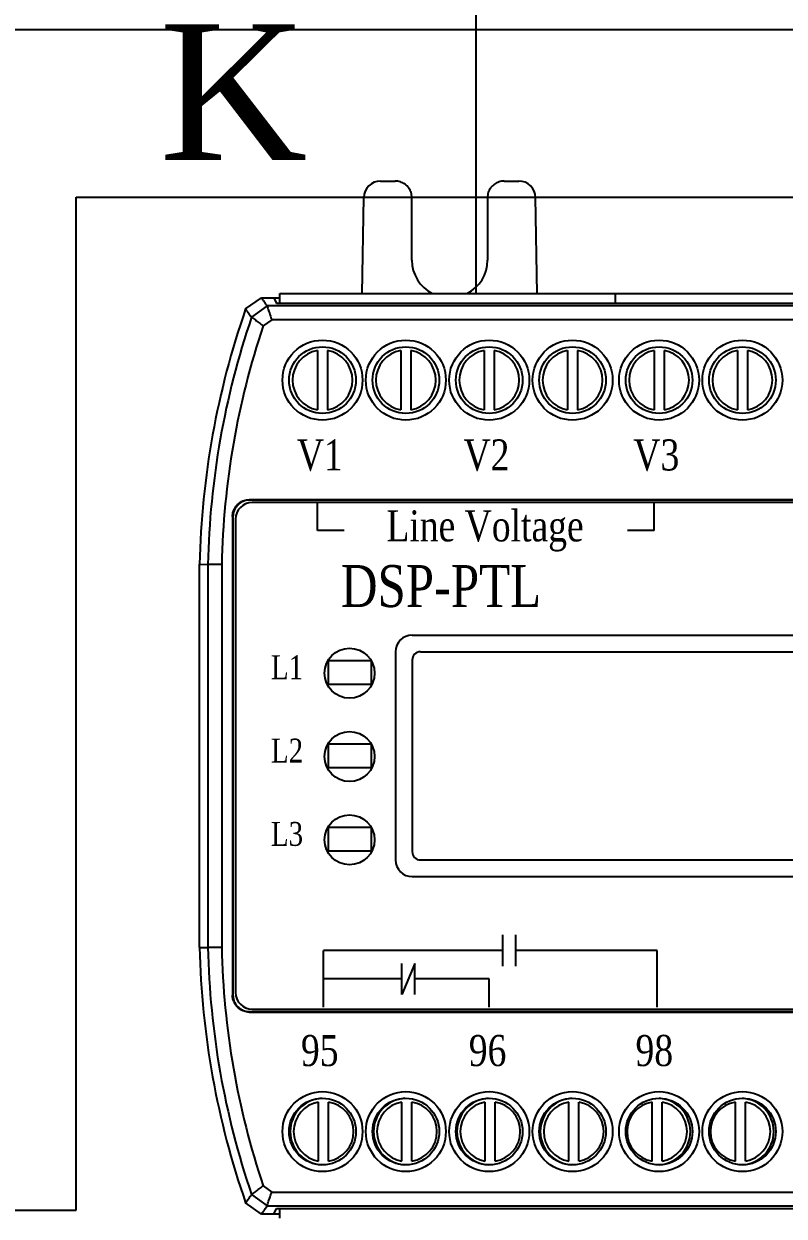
# Model space of a CAD drawing. Header units: millimetres. Extents: x 45 to 885, y 38 to 718.
# Drawn here: x 266.63 to 280.31, y 459.68 to 481.15 of the extents above; entities that cross this region are included whole.
import ezdxf
from ezdxf.enums import TextEntityAlignment as Align

# ---------------------------------------------------------------- set-up
doc = ezdxf.new("R2010")
doc.units = ezdxf.units.MM
for name, color, linetype in [('02___PRT_ALL_AXES', 7, 'Continuous'), ('03___PRT_ALL_CURVES', 7, 'Continuous'), ('40', 4, 'Continuous'), ('ASHADE', 7, 'Continuous'), ('도면층1', 7, 'Continuous')]:
    doc.layers.add(name, color=color, linetype=linetype)
doc.styles.add('HCM', font='batang.ttc')
doc.styles.add('SS', font='batang.ttc', dxfattribs={"width": 0.8})

msp = doc.modelspace()

# ---------------------------------------------------------------- linework, layer by layer
at = {"color": 7, "linetype": 'Continuous'}
for p, q in [((273.047, 478.321), (273.31, 478.321)), ((275.271, 478.321), (275.534, 478.321)), ((272.717, 476.296), (272.747, 478.026)), ((273.61, 476.896), (273.61, 478.021)), ((274.971, 478.021), (274.971, 476.896)), ((275.864, 476.296), (275.834, 478.026)), ((270.619, 476.019), (270.902, 476.221)), ((270.902, 476.221), (271.234, 476.221)), ((271.126, 476.221), (271.177, 476.119)), ((271.234, 476.296), (277.271, 476.296)), ((271.234, 476.119), (271.234, 476.296)), ((277.271, 476.296), (277.271, 476.119)), ((277.272, 476.296), (292.347, 476.296)), ((277.272, 476.119), (277.272, 476.296)), ((271.008, 476.072), (270.725, 475.868)), ((292.573, 476.072), (271.008, 476.072)), ((292.405, 476.119), (271.177, 476.119)), ((271.088, 475.823), (270.934, 475.713)), ((292.493, 475.823), (271.088, 475.823)), ((271.912, 475.268), (271.912, 474.203)), ((272.092, 475.268), (272.092, 474.203)), ((273.412, 475.268), (273.412, 474.203)), ((273.592, 475.268), (273.592, 474.203)), ((274.912, 475.268), (274.912, 474.203)), ((275.092, 475.268), (275.092, 474.203)), ((276.412, 475.268), (276.412, 474.203)), ((276.592, 475.268), (276.592, 474.203)), ((277.969, 475.268), (277.969, 474.203)), ((278.149, 475.268), (278.149, 474.203)), ((279.469, 475.268), (279.469, 474.203)), ((279.649, 475.268), (279.649, 474.203)), ((292.898, 472.583), (270.683, 472.583)), ((270.683, 472.583), (270.691, 472.576)), ((292.891, 472.576), (270.691, 472.576)), ((292.846, 472.531), (270.736, 472.531)), ((271.913, 472.028), (271.913, 472.537)), ((277.97, 472.028), (277.97, 472.537)), ((270.383, 472.283), (270.383, 463.658)), ((270.383, 472.283), (270.391, 472.276)), ((270.391, 472.276), (270.391, 463.666)), ((270.436, 472.231), (270.436, 463.711)), ((269.791, 464.521), (269.791, 471.421)), ((269.791, 471.421), (269.939, 471.419)), ((269.939, 471.419), (269.939, 464.522)), ((270.188, 471.419), (269.939, 471.419)), ((270.188, 471.414), (270.188, 464.527)), ((275.248, 464.186), (275.248, 464.747)), ((275.482, 464.186), (275.482, 464.747)), ((269.791, 464.521), (269.939, 464.522)), ((270.188, 464.522), (269.939, 464.522)), ((272.022, 463.446), (272.022, 464.466)), ((278.022, 463.446), (278.022, 464.466)), ((273.432, 463.675), (273.432, 464.235)), ((273.666, 463.675), (273.666, 464.235)), ((275.002, 463.446), (275.002, 463.955)), ((270.383, 463.658), (270.391, 463.666)), ((270.683, 463.358), (270.691, 463.366)), ((270.683, 463.358), (292.898, 463.358)), ((270.691, 463.366), (292.891, 463.366)), ((270.736, 463.411), (292.846, 463.411)), ((271.932, 460.673), (271.932, 461.738)), ((272.112, 460.673), (272.112, 461.738)), ((273.432, 460.673), (273.432, 461.738)), ((273.612, 460.673), (273.612, 461.738)), ((274.932, 460.673), (274.932, 461.738)), ((275.112, 460.673), (275.112, 461.738)), ((276.432, 460.673), (276.432, 461.738)), ((276.612, 460.673), (276.612, 461.738)), ((277.932, 460.673), (277.932, 461.738)), ((278.112, 460.673), (278.112, 461.738)), ((279.432, 460.673), (279.432, 461.738)), ((279.612, 460.673), (279.612, 461.738)), ((270.725, 460.073), (271.008, 459.869)), ((270.934, 460.228), (271.088, 460.118)), ((271.088, 460.118), (292.493, 460.118)), ((270.902, 459.721), (270.619, 459.922)), ((271.008, 459.869), (292.573, 459.869)), ((271.234, 459.721), (270.902, 459.721)), ((271.126, 459.721), (271.177, 459.822)), ((271.177, 459.822), (292.405, 459.822)), ((271.234, 459.646), (271.234, 459.822))]:
    msp.add_line(p, q, dxfattribs=at)
at = {"color": 0, "linetype": 'ByBlock', "lineweight": 25}
msp.add_line((267.567, 459.788), (267.567, 478.028), dxfattribs=at)
for p, q in [((272.392, 472.028), (271.913, 472.028)), ((277.97, 472.028), (277.491, 472.028)), ((275.248, 464.466), (272.022, 464.466)), ((278.022, 464.466), (275.482, 464.466)), ((273.666, 464.235), (273.432, 463.675)), ((273.432, 463.955), (272.022, 463.955)), ((275.002, 463.955), (273.666, 463.955))]:
    msp.add_line(p, q)
at = {"color": 7, "linetype": 'Continuous'}
for centre, radius in [((272.002, 474.736), 0.72), ((272.002, 474.736), 0.6), ((273.502, 474.736), 0.72), ((273.502, 474.736), 0.6), ((275.002, 474.736), 0.72), ((275.002, 474.736), 0.6), ((276.502, 474.736), 0.72), ((276.502, 474.736), 0.6), ((278.059, 474.736), 0.72), ((278.059, 474.736), 0.6), ((279.559, 474.736), 0.72), ((279.559, 474.736), 0.6), ((272.002, 461.206), 0.72), ((272.002, 461.206), 0.6), ((273.502, 461.206), 0.72), ((273.502, 461.206), 0.6), ((275.002, 461.206), 0.72), ((275.002, 461.206), 0.6), ((276.502, 461.206), 0.72), ((276.502, 461.206), 0.6), ((278.059, 461.206), 0.72), ((278.059, 461.206), 0.6), ((279.559, 461.206), 0.72), ((279.559, 461.206), 0.6)]:
    msp.add_circle(centre, radius, dxfattribs=at)
for centre, radius, start, end in [((273.047, 478.021), 0.3, 90, 179), ((275.534, 478.021), 0.3, 1, 90), ((274.291, 476.896), 0.68, 180, 242.3898), ((274.291, 476.896), 0.68, 297.6102, 0), ((284.787, 471.093), 15, 160.8279, 178.7491), ((284.787, 471.093), 14.851, 161.2439, 178.7429), ((284.787, 471.093), 14.603, 161.5561, 178.7396), ((272.002, 474.736), 0.54, 99.5941, 260.4059), ((272.002, 474.736), 0.54, 279.5941, 80.4059), ((273.502, 474.736), 0.54, 99.5941, 260.4059), ((273.502, 474.736), 0.54, 279.5941, 80.4059), ((275.002, 474.736), 0.54, 99.5941, 260.4059), ((275.002, 474.736), 0.54, 279.5941, 80.4059), ((276.502, 474.736), 0.54, 99.5941, 260.4059), ((276.502, 474.736), 0.54, 279.5941, 80.4059), ((278.059, 474.736), 0.54, 99.5941, 260.4059), ((278.059, 474.736), 0.54, 279.5941, 80.4059), ((279.559, 474.736), 0.54, 99.5941, 260.4059), ((279.559, 474.736), 0.54, 279.5941, 80.4059), ((270.736, 472.231), 0.3, 90, 180), ((284.787, 464.848), 15, 181.2509, 199.1721), ((284.787, 464.848), 14.851, 181.2571, 198.7561), ((284.787, 464.848), 14.603, 181.2604, 198.4439), ((270.736, 463.711), 0.3, 180, 270), ((272.022, 461.206), 0.54, 99.5941, 260.4059), ((272.022, 461.206), 0.54, 279.5941, 80.4059), ((273.522, 461.206), 0.54, 99.5941, 260.4059), ((273.522, 461.206), 0.54, 279.5941, 80.4059), ((275.022, 461.206), 0.54, 99.5941, 260.4059), ((275.022, 461.206), 0.54, 279.5941, 80.4059), ((276.522, 461.206), 0.54, 99.5941, 260.4059), ((276.522, 461.206), 0.54, 279.5941, 80.4059), ((278.022, 461.206), 0.54, 99.5941, 260.4059), ((278.022, 461.206), 0.54, 279.5941, 80.4059), ((279.522, 461.206), 0.54, 99.5941, 260.4059), ((279.522, 461.206), 0.54, 279.5941, 80.4059)]:
    msp.add_arc(centre, radius, start, end, dxfattribs=at)
for points, knots in [([(273.61, 478.021), (273.61, 478.052), (273.6, 478.115), (273.557, 478.2), (273.49, 478.267), (273.405, 478.311), (273.342, 478.321), (273.31, 478.321)], [0, 0, 0, 0, 0.0938533, 0.1877121, 0.2815799, 0.3754568, 0.4693391, 0.4693391, 0.4693391, 0.4693391]), ([(275.271, 478.321), (275.24, 478.321), (275.177, 478.311), (275.092, 478.267), (275.024, 478.2), (274.981, 478.115), (274.971, 478.052), (274.971, 478.021)], [0, 0, 0, 0, 0.0938824, 0.1877592, 0.281627, 0.3754859, 0.4693391, 0.4693391, 0.4693391, 0.4693391]), ([(271.008, 476.072), (270.998, 476.086), (270.975, 476.119), (270.939, 476.168), (270.915, 476.203), (270.902, 476.221)], [0, 0, 0, 0, 0.0536976, 0.11936, 0.1827756, 0.1827756, 0.1827756, 0.1827756]), ([(270.725, 475.868), (270.714, 475.883), (270.691, 475.916), (270.656, 475.966), (270.631, 476.002), (270.619, 476.019)], [0, 0, 0, 0, 0.0540743, 0.1201944, 0.1840487, 0.1840487, 0.1840487, 0.1840487]), ([(271.008, 476.072), (271.017, 476.045), (271.031, 475.989), (271.061, 475.907), (271.079, 475.852), (271.088, 475.823)], [0, 0, 0, 0, 0.084861, 0.1719795, 0.2609261, 0.2609261, 0.2609261, 0.2609261]), ([(270.724, 475.868), (270.747, 475.851), (270.795, 475.82), (270.863, 475.766), (270.911, 475.731), (270.934, 475.713)], [0, 0, 0, 0, 0.0847402, 0.1718969, 0.2610351, 0.2610351, 0.2610351, 0.2610351]), ([(270.383, 472.283), (270.383, 472.314), (270.393, 472.377), (270.437, 472.462), (270.504, 472.53), (270.589, 472.573), (270.652, 472.583), (270.683, 472.583)], [0, 0, 0, 0, 0.093858, 0.1877008, 0.2815377, 0.3753804, 0.4692384, 0.4692384, 0.4692384, 0.4692384]), ([(270.691, 472.576), (270.659, 472.576), (270.596, 472.566), (270.511, 472.522), (270.444, 472.455), (270.401, 472.37), (270.391, 472.307), (270.391, 472.276)], [0, 0, 0, 0, 0.093858, 0.1877007, 0.2815376, 0.3753803, 0.4692384, 0.4692384, 0.4692384, 0.4692384]), ([(270.683, 463.358), (270.652, 463.358), (270.589, 463.368), (270.504, 463.412), (270.437, 463.479), (270.393, 463.564), (270.383, 463.627), (270.383, 463.658)], [0, 0, 0, 0, 0.093858, 0.1877008, 0.2815377, 0.3753804, 0.4692384, 0.4692384, 0.4692384, 0.4692384]), ([(270.391, 463.666), (270.391, 463.634), (270.401, 463.571), (270.444, 463.486), (270.511, 463.419), (270.596, 463.376), (270.659, 463.366), (270.691, 463.366)], [0, 0, 0, 0, 0.093858, 0.1877007, 0.2815376, 0.3753803, 0.4692384, 0.4692384, 0.4692384, 0.4692384]), ([(270.725, 460.073), (270.714, 460.058), (270.691, 460.025), (270.656, 459.975), (270.631, 459.939), (270.619, 459.922)], [0, 0, 0, 0, 0.0538377, 0.119958, 0.1840487, 0.1840487, 0.1840487, 0.1840487]), ([(270.724, 460.073), (270.747, 460.09), (270.795, 460.121), (270.863, 460.175), (270.911, 460.21), (270.934, 460.228)], [0, 0, 0, 0, 0.0847389, 0.1718956, 0.2610351, 0.2610351, 0.2610351, 0.2610351]), ([(271.008, 459.869), (271.017, 459.896), (271.031, 459.952), (271.061, 460.034), (271.079, 460.09), (271.088, 460.118)], [0, 0, 0, 0, 0.0848624, 0.1719809, 0.2609261, 0.2609261, 0.2609261, 0.2609261]), ([(271.008, 459.869), (270.998, 459.855), (270.975, 459.823), (270.94, 459.773), (270.915, 459.738), (270.902, 459.721)], [0, 0, 0, 0, 0.0534626, 0.1191252, 0.1827756, 0.1827756, 0.1827756, 0.1827756])]:
    msp.add_open_spline(points, degree=3, knots=knots, dxfattribs=at)
at = {"layer": '02___PRT_ALL_AXES', "color": 7, "linetype": 'Continuous'}
for centre, start, end in [((272.022, 461.206), 93.697, 266.3081), ((273.522, 461.206), 93.697, 266.3081), ((275.022, 461.206), 93.697, 266.3081), ((276.522, 461.206), 93.697, 266.3081), ((278.022, 461.206), 273.6946, 86.3057), ((279.522, 461.206), 273.6946, 86.3057)]:
    msp.add_arc(centre, 0.6, start, end, dxfattribs=at)
at = {"layer": '03___PRT_ALL_CURVES', "color": 8}
for p, q in [((273.616, 470.146), (284.566, 470.146)), ((273.316, 469.846), (273.316, 466.096)), ((273.766, 469.846), (284.416, 469.846)), ((273.616, 469.696), (273.616, 466.246)), ((273.766, 466.096), (284.416, 466.096)), ((273.616, 465.796), (284.566, 465.796))]:
    msp.add_line(p, q, dxfattribs=at)
at = {"layer": '03___PRT_ALL_CURVES', "color": 4, "linetype": 'Continuous'}
for p, q in [((272.101, 469.681), (272.101, 469.261)), ((272.881, 469.681), (272.101, 469.681)), ((272.881, 469.261), (272.881, 469.681)), ((272.101, 469.261), (272.881, 469.261)), ((272.101, 468.181), (272.101, 467.761)), ((272.881, 468.181), (272.101, 468.181)), ((272.881, 467.761), (272.881, 468.181)), ((272.101, 467.761), (272.881, 467.761)), ((272.881, 466.681), (272.101, 466.681)), ((272.101, 466.681), (272.101, 466.261)), ((272.881, 466.261), (272.881, 466.681)), ((272.101, 466.261), (272.881, 466.261))]:
    msp.add_line(p, q, dxfattribs=at)
at = {"layer": '03___PRT_ALL_CURVES', "color": 8}
for centre, radius, start, end in [((273.616, 469.846), 0.3, 90, 180), ((273.766, 469.696), 0.15, 90, 180), ((273.616, 466.096), 0.3, 180, 270), ((273.766, 466.246), 0.15, 180, 270)]:
    msp.add_arc(centre, radius, start, end, dxfattribs=at)
at = {"layer": 'ASHADE', "color": 0, "linetype": 'ByBlock', "lineweight": 25, "ltscale": 2}
msp.add_line((274.762, 484.401), (274.762, 476.296), dxfattribs=at)
at = {"layer": 'ASHADE', "color": 0, "linetype": 'ByBlock', "lineweight": 25}
for p, q in [((261.183, 481.047), (281.791, 481.047)), ((267.567, 478.028), (289.106, 478.028)), ((265.962, 459.788), (267.567, 459.788))]:
    msp.add_line(p, q, dxfattribs=at)
at = {"layer": '도면층1'}
for centre in [(272.49, 469.459), (272.49, 467.959), (272.49, 466.459)]:
    msp.add_circle(centre, 0.45, dxfattribs=at)

# ---------------------------------------------------------------- texts
at = {"color": 7, "linetype": 'Continuous', "style": 'SS', "width": 0.8}
msp.add_text('DSP-PTL', height=0.756, dxfattribs=at).set_placement((272.333, 470.651))
at = {"layer": '40', "color": 0, "style": 'SS', "width": 0.8}
for s, height, p in [('V1', 0.5597, (271.953, 473.11)), ('V2', 0.5597, (274.953, 473.11)), ('V3', 0.5597, (278.01, 473.11)), ('Line Voltage', 0.55973, (274.927, 471.833)), ('L1', 0.4306, (271.364, 469.351)), ('L2', 0.4306, (271.364, 467.851)), ('L3', 0.4306, (271.364, 466.351)), ('95', 0.5597, (271.953, 462.386)), ('96', 0.5597, (274.973, 462.386)), ('98', 0.5597, (277.973, 462.386))]:
    msp.add_text(s, height=height, dxfattribs=at).set_placement(p, align=Align.CENTER)
at = {"layer": 'ASHADE', "color": 0, "linetype": 'ByBlock', "lineweight": 25, "style": 'HCM'}
msp.add_text('K', height=2.442, dxfattribs=at).set_placement((269.067, 478.699))

doc.saveas('drawing.dxf')
